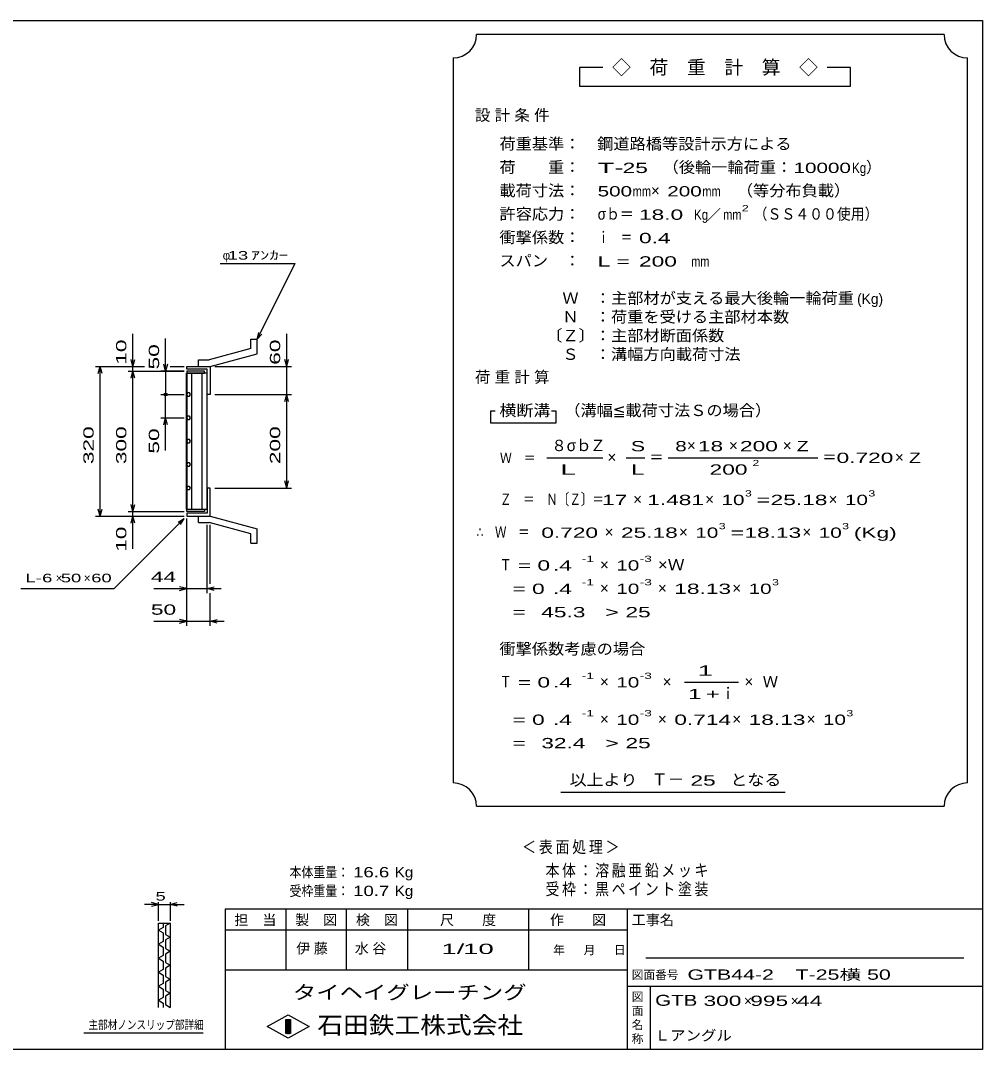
# Model space of a CAD drawing. Units: millimetres, scale not verified. Extents: x -1820 to 1731, y -1282 to 1054.
# Drawn here: x -326 to 1731, y -1146 to 1054 of the extents above; entities that cross this region are included whole.
import ezdxf
from ezdxf.enums import TextEntityAlignment as Align

# ---------------------------------------------------------------- set-up
doc = ezdxf.new("R2010")
doc.units = ezdxf.units.MM
doc.header["$LTSCALE"] = 10
for name, color, linetype, lineweight in [('0_2', 150, 'Continuous', 25), ('16', 3, 'Continuous', 25), ('19', 6, 'Continuous', 25), ('22', 4, 'Continuous', 25), ('24', 2, 'Continuous', 25), ('32', 4, 'Continuous', 25)]:
    doc.layers.add(name, color=color, linetype=linetype, lineweight=lineweight)
doc.styles.add('ベクトル', font='')
doc.styles.get('ベクトル').set_extended_font_data('ベクトル')

msp = doc.modelspace()

# ---------------------------------------------------------------- linework, layer by layer
at = {"layer": '0_2'}
for p, q in [((-1729, 1053.5), (1731, 1053.5)), ((1731, 1053.5), (1731, -1146.5)), ((1731, -846.5), (111, -846.5)), ((111, -846.5), (111, -1146.5)), ((241, -846.5), (241, -976.5)), ((371, -976.5), (371, -846.5)), ((501, -846.5), (501, -976.5)), ((761, -976.5), (761, -846.5)), ((971, -846.5), (971, -1146.5)), ((971, -891.5), (111, -891.5)), ((1691, -951.5), (1011, -951.5)), ((111, -976.5), (971, -976.5)), ((971, -1011.5), (1731, -1011.5)), ((1021, -1146.5), (1021, -1011.5)), ((201, -1097.5), (246, -1072.5)), ((246, -1072.5), (291, -1097.5)), ((246, -1122.5), (201, -1097.5)), ((241, -1082.5), (251, -1082.5)), ((241, -1112.5), (241, -1082.5)), ((241, -1082.5), (243, -1082.5)), ((243, -1082.5), (243, -1112.5)), ((245, -1112.5), (245, -1082.5)), ((245, -1082.5), (247, -1082.5)), ((291, -1097.5), (246, -1122.5)), ((247, -1082.5), (247, -1112.5)), ((249, -1112.5), (249, -1082.5)), ((249, -1082.5), (251, -1082.5)), ((251, -1082.5), (251, -1112.5)), ((251, -1082.5), (251, -1112.5)), ((251, -1112.5), (241, -1112.5)), ((243, -1112.5), (245, -1112.5)), ((247, -1112.5), (249, -1112.5)), ((1731, -1146.5), (-1729, -1146.5))]:
    msp.add_line(p, q, dxfattribs=at)
at = {"layer": '16'}
for p, q in [((28.3, 8.5), (28.3, 299.5)), ((28.3, 299.5), (29, 299.5)), ((67, 304), (29, 304)), ((29, 304), (29, 299.5)), ((29, 299.5), (67, 299.5)), ((29, 299.5), (29, 8.5)), ((73, 299.5), (29, 299.5)), ((39.5, 299.5), (39.5, 8.5)), ((62.5, 8.5), (62.5, 299.5)), ((67, 299.5), (67, 304)), ((73, 8.5), (73, 299.5)), ((31, 257.4), (29, 254)), ((29, 254), (31, 250.5)), ((35, 257.5), (31, 257.4)), ((31, 250.5), (35, 250.6)), ((37, 254), (35, 257.5)), ((35, 250.6), (37, 254)), ((31, 207.4), (29, 204)), ((29, 204), (31, 200.5)), ((35, 207.5), (31, 207.4)), ((31, 200.5), (35, 200.6)), ((37, 204), (35, 207.5)), ((35, 200.6), (37, 204)), ((31, 157.4), (29, 154)), ((35, 157.5), (31, 157.4)), ((37, 154), (35, 157.5)), ((35, 150.6), (37, 154)), ((29, 154), (31, 150.5)), ((31, 150.5), (35, 150.6)), ((31, 107.5), (29, 104)), ((29, 104), (31, 100.5)), ((35, 107.5), (31, 107.5)), ((31, 100.5), (35, 100.5)), ((37, 104), (35, 107.5)), ((35, 100.5), (37, 104)), ((31, 57.5), (29, 54)), ((29, 54), (31, 50.5)), ((35, 57.5), (31, 57.5)), ((31, 50.5), (35, 50.5)), ((37, 54), (35, 57.5)), ((35, 50.5), (37, 54)), ((29, 8.5), (28.3, 8.5)), ((29, 8.5), (67, 8.5)), ((29, 4), (29, 8.5)), ((29, 8.5), (73, 8.5)), ((67, 4), (29, 4)), ((67, 8.5), (67, 4))]:
    msp.add_line(p, q, dxfattribs=at)
at = {"layer": '19'}
for p, q in [((166, 352), (77, 328)), ((166, 372), (180, 372)), ((166, 352), (166, 372)), ((180, 341), (180, 372)), ((79, 314), (180, 341)), ((29, 308), (29, 314)), ((29, 314), (78, 314)), ((73, 308), (29, 308)), ((54, 328), (77, 328)), ((54, 314), (54, 328)), ((54, 314), (79, 314)), ((73, 254), (73, 308)), ((78, 314), (79, 313)), ((79, 313), (79, 254)), ((79, 254), (73, 254)), ((79, 54), (73, 54)), ((73, 54), (73, 0)), ((79, -5), (79, 54)), ((29, 0), (29, -6)), ((73, 0), (29, 0)), ((29, -6), (78, -6)), ((54, -6), (79, -6)), ((54, -20), (54, -6)), ((54, -20), (77, -20)), ((166, -44), (77, -20)), ((78, -6), (79, -5)), ((79, -6), (180, -33)), ((166, -64), (166, -44)), ((180, -64), (180, -33)), ((166, -64), (180, -64))]:
    msp.add_line(p, q, dxfattribs=at)
at = {"layer": '22'}
for p, q in [((101, 534), (261, 534)), ((180, 372), (261, 534)), ((-86, 314), (-86, 384)), ((-16, 304), (-16, 374)), ((180, 372), (183, 386.6)), ((180, 372), (190, 383)), ((243, 314), (243, 384)), ((-166, 314), (-61, 314)), ((-160, 299), (-156, 314)), ((-152, 299), (-156, 314)), ((-156, -6), (-156, 314)), ((-96, 314), (-61, 314)), ((-86, 314), (-90, 329)), ((-86, 314), (-82, 329)), ((-86, 304), (-86, 314)), ((-16, 304), (-20, 319)), ((-12, 319), (-16, 304)), ((-6, 314), (24, 314)), ((-6, 314), (24, 314)), ((89, 314), (253, 314)), ((243, 314), (239, 329)), ((243, 314), (247, 329)), ((243, 254), (243, 314)), ((-96, 304), (24, 304)), ((-90, 289), (-86, 304)), ((-82, 289), (-86, 304)), ((-86, 4), (-86, 304)), ((24, 304), (-26, 304)), ((-16, 304), (-16, 254)), ((-26, 254), (24, 254)), ((-16, 204), (-16, 254)), ((89, 254), (253, 254)), ((239, 239), (243, 254)), ((247, 239), (243, 254)), ((243, 54), (243, 254)), ((-26, 204), (24, 204)), ((-20, 189), (-16, 204)), ((-12, 189), (-16, 204)), ((-16, 134), (-16, 204)), ((243, 54), (239, 69)), ((243, 54), (247, 69)), ((89, 54), (253, 54)), ((-156, -6), (-160, 9)), ((-156, -6), (-152, 9)), ((-96, 4), (24, 4)), ((-86, 4), (-90, 19)), ((-86, 4), (-82, 19)), ((-86, -6), (-86, 4)), ((-166, -6), (24, -6)), ((-126, -161), (24, -11)), ((-96, -6), (24, -6)), ((-90, -21), (-86, -6)), ((-82, -21), (-86, -6)), ((-86, -76), (-86, -6)), ((11, -19), (24, -11)), ((16, -24), (24, -11)), ((29, -171), (29, -11)), ((29, -241), (29, -11)), ((73, -171), (73, -25)), ((79, -151), (79, -25)), ((-326, -161), (-126, -161)), ((-41, -161), (29, -161)), ((29, -161), (14, -157)), ((14, -165), (29, -161)), ((29, -161), (73, -161)), ((73, -161), (88, -157)), ((88, -165), (73, -161)), ((73, -161), (103, -161)), ((79, -241), (79, -171)), ((-41, -231), (29, -231)), ((29, -231), (14, -227)), ((14, -235), (29, -231)), ((29, -231), (79, -231)), ((79, -231), (94, -227)), ((94, -235), (79, -231)), ((79, -231), (109, -231))]:
    msp.add_line(p, q, dxfattribs=at)
msp.add_circle((-16, 254), 3, dxfattribs=at)
at = {"layer": '24', "color": 4}
for p, q in [((1649, 1023.5), (649, 1023.5)), ((599, 973.5), (599, -576.5)), ((1699, -576.5), (1699, 973.5)), ((919, 953.5), (869, 953.5)), ((869, 953.5), (869, 913.5)), ((1449, 953.5), (1399, 953.5)), ((1449, 913.5), (1449, 953.5)), ((869, 913.5), (1449, 913.5)), ((689, 218.5), (679, 218.5)), ((679, 218.5), (679, 193.5)), ((819, 218.5), (809, 218.5)), ((819, 193.5), (819, 218.5)), ((679, 193.5), (819, 193.5)), ((799, 118.5), (919, 118.5)), ((969, 118.5), (1009, 118.5)), ((1059, 118.5), (1379, 118.5)), ((1094, -361.5), (1209, -361.5)), ((829, -596.5), (1309, -596.5)), ((649, -626.5), (1649, -626.5))]:
    msp.add_line(p, q, dxfattribs=at)
for centre, start, end in [((599, 1023.5), 270, 0), ((1699, 1023.5), 180, 270), ((599, -626.5), 0, 90), ((1699, -626.5), 90, 180)]:
    msp.add_arc(centre, 50, start, end, dxfattribs=at)
at = {"layer": '32'}
for p, q in [((-31, -836.5), (-46, -832.5)), ((-31, -871.5), (-31, -831.5)), ((-6, -831.5), (-6, -871.5)), ((-6, -836.5), (9, -832.5)), ((-31, -836.5), (-61, -836.5)), ((-46, -840.5), (-31, -836.5)), ((-31, -836.5), (-6, -836.5)), ((9, -840.5), (-6, -836.5)), ((-6, -836.5), (24, -836.5)), ((-31, -876.5), (-6, -876.5)), ((-31, -1056.5), (-31, -876.5)), ((-21, -876.5), (-21, -885.5)), ((-6, -876.5), (-16, -882.5)), ((-6, -876.5), (-6, -1056.5)), ((-21, -885.5), (-31, -891.5)), ((-31, -891.5), (-21, -897.5)), ((-21, -897.5), (-21, -915.5)), ((-16, -882.5), (-16, -900.5)), ((-16, -900.5), (-6, -906.5)), ((-21, -915.5), (-31, -921.5)), ((-31, -921.5), (-21, -927.5)), ((-6, -906.5), (-16, -912.5)), ((-16, -912.5), (-16, -930.5)), ((-21, -945.5), (-31, -951.5)), ((-21, -927.5), (-21, -945.5)), ((-16, -930.5), (-6, -936.5)), ((-6, -936.5), (-16, -942.5)), ((-16, -942.5), (-16, -960.5)), ((-31, -951.5), (-21, -957.5)), ((-21, -957.5), (-21, -975.5)), ((-16, -960.5), (-6, -966.5)), ((-6, -966.5), (-16, -972.5)), ((-21, -975.5), (-31, -981.5)), ((-31, -981.5), (-21, -987.5)), ((-21, -987.5), (-21, -1005.5)), ((-16, -972.5), (-16, -990.5)), ((-21, -1005.5), (-31, -1011.5)), ((-31, -1011.5), (-21, -1017.5)), ((-16, -990.5), (-6, -996.5)), ((-6, -996.5), (-16, -1002.5)), ((-16, -1002.5), (-16, -1020.5)), ((-21, -1017.5), (-21, -1035.5)), ((-16, -1020.5), (-6, -1026.5)), ((-6, -1026.5), (-16, -1032.5)), ((-16, -1032.5), (-16, -1050.5)), ((-21, -1035.5), (-31, -1041.5)), ((-31, -1041.5), (-21, -1047.5)), ((-21, -1047.5), (-21, -1056.5)), ((-16, -1050.5), (-6, -1056.5)), ((64, -1111.5), (-191, -1111.5))]:
    msp.add_line(p, q, dxfattribs=at)

# ---------------------------------------------------------------- texts
at = {"layer": '0_2', "style": 'ベクトル'}
for s, height, p in [('担\u3000当', 21.99, (131, -869.5)), ('製\u3000図', 21.99, (261, -869.5)), ('検\u3000図', 21.99, (391, -869.5)), ('尺\u3000\u3000度', 21.99, (571, -869.5)), ('作\u3000\u3000図', 21.99, (806, -869.5)), ('工事名', 21.99, (981, -869.5)), ('年', 18.3, (813, -934)), ('月', 18.3, (878, -934)), ('日', 18.3, (943, -934)), ('図面番号', 18.33, (981, -987)), ('図', 18.3, (981, -1034)), ('面', 18.3, (981, -1064)), ('名', 18.3, (981, -1094)), ('称', 18.3, (981, -1124))]:
    msp.add_text(s, height=height, dxfattribs=at).set_placement(p, align=Align.MIDDLE_LEFT)
at = {"layer": '0_2', "color": 222, "style": 'ベクトル'}
for s, height, width, p in [('タイヘイグレーチング', 29.33, 1.25, (256, -1024.5)), ('石田鉄工株式会社', 36.66, 1.1, (308.5, -1094.5))]:
    msp.add_text(s, height=height, dxfattribs=dict(at, width=width)).set_placement(p, align=Align.MIDDLE_LEFT)
at = {"layer": '22', "color": 2, "style": 'ベクトル'}
for s, height, p in [('φ', 18.3, (106, 551.5)), ('×', 18.3, (-251, -138.5)), ('×', 18.3, (-191, -138.5)), ('×', 22, (1221, -1042.5)), ('×', 22, (1321, -1042.5))]:
    msp.add_text(s, height=height, dxfattribs=at).set_placement(p, align=Align.MIDDLE_LEFT)
for s, height, width, p in [(' 13 ', 18.33, 1.6, (106, 551.5)), ('ｱﾝｶｰ', 18.33, 1.6, (166, 551.5)), ('L-', 18.33, 1.6, (-316, -138.5)), (' 6 ', 18.33, 1.6, (-291, -138.5)), (' 50 ', 18.33, 1.6, (-251, -138.5)), (' 60 ', 18.33, 1.6, (-186, -138.5)), (' 44 ', 21.99, 1.65, (-61, -136)), (' 50 ', 21.99, 1.65, (-61, -206)), ('本体重量：', 21.99, 0.85, (249, -767.5)), (' 16.6', 21.99, 1.35, (374, -767.5)), ('Kg', 21.99, 1.1, (474, -767.5)), ('受枠重量：', 21.99, 0.85, (249, -807.5)), (' 10.7', 21.99, 1.35, (374, -807.5)), ('Kg', 21.99, 1.1, (474, -807.5)), ('1/', 21.99, 2, (574, -931.5)), (' 10 ', 21.99, 2, (604, -931.5)), ('GTB44-2\u3000T-25横 50                  ', 21.99, 1.55, (1100, -986.5)), ('GTB', 23.46, 1.4, (1031, -1041.5)), (' 300 ', 21.99, 1.65, (1121, -1042.5)), (' 995 ', 21.99, 1.65, (1221, -1042.5)), (' 44 ', 21.99, 1.65, (1321, -1042.5)), ('Ｌアングル', 21.99, 1.1, (1030, -1116.5))]:
    msp.add_text(s, height=height, dxfattribs=dict(at, width=width)).set_placement(p, align=Align.MIDDLE_LEFT)
at = {"layer": '22', "color": 2, "style": 'ベクトル', "width": 1.65}
for s, p in [(' 10 ', (-111, 304)), (' 50 ', (-41, 294)), (' 60 ', (218, 304)), (' 320 ', (-181, 91.5)), (' 300 ', (-111, 91.5)), (' 50 ', (-41, 114)), (' 200 ', (218, 91.5)), (' 10 ', (-111, -96))]:
    msp.add_text(s, height=21.99, rotation=90, dxfattribs=at).set_placement(p, align=Align.MIDDLE_LEFT)
at = {"layer": '22', "color": 2, "attachment_point": 4, "style": 'ベクトル'}
for s, insert, char_height in [('\\T1.2;\\W0.85;＜表面処理＞', (746.5, -715), 25.66), ('\\T1.19;\\W0.85;本体：溶融亜鉛メッキ', (796.5, -765), 25.66), ('\\T1.19;\\W0.85;受枠：黒ペイント塗装', (796.5, -805), 25.66), ('\\T1.25;伊藤\u3000', (263.5, -931.5), 21.99), ('\\T1.25;水谷\u3000', (388.5, -931.5), 21.99)]:
    msp.add_mtext(s, dxfattribs=dict(at, insert=insert, char_height=char_height))
at = {"layer": '24', "style": 'ベクトル'}
for s, height, p in [('◇\u3000荷\u3000重\u3000計\u3000算\u3000◇', 29.33, (939, 953.5)), ('）', 24.2, (1482, 740)), ('×', 24.2, (1022, 690)), ('／', 22, (1141.5, 638.5)), ('(Kg)', 21.99, (1463, 458.5)), ('８', 24.2, (809, 145)), ('σｂ', 24.19, (842, 145)), ('Ｚ', 24.2, (892, 145)), ('×', 24.2, (1099, 145)), ('×', 24.2, (1189, 145)), ('×', 24.2, (1304, 145)), ('×', 24.2, (929, 120)), ('×', 24.2, (1544, 120)), ('×', 24.2, (984, 30)), ('×', 24.2, (1138, 30)), ('×', 24.2, (1402, 30)), ('×', 24.2, (923, -40)), ('×', 24.2, (1082, -40)), ('×', 24.2, (1346, -40)), ('×', 24.2, (913, -110)), ('×', 24.2, (913, -160)), ('×', 24.2, (1037, -160)), ('×', 24.2, (1196, -160)), ('Ｗ', 24.2, (1261, -360)), ('×', 24.2, (913, -360)), ('×', 24.2, (1047, -360)), ('ｉ', 24.2, (1170.5, -385)), ('×', 24.2, (1222, -360)), ('×', 24.2, (913, -440)), ('×', 24.2, (1037, -440)), ('×', 24.2, (1196, -440)), ('×', 24.2, (1355, -440)), ('Ｔ－', 25.66, (1023, -569))]:
    msp.add_text(s, height=height, dxfattribs=at).set_placement(p, align=Align.MIDDLE_LEFT)
for s, height, width, p in [('荷重基準：\u3000', 24.19, 1.05, (698, 790)), ('鋼道路橋等設計示方による', 24.19, 1.05, (907, 790)), ('荷\u3000\u3000重：\u3000', 24.19, 1.05, (698, 740)), ('T-', 21.99, 2, (908, 738.5)), (' 25 ', 21.99, 1.65, (948, 738.5)), ('（後輪一輪荷重：', 24.19, 1.05, (1047, 740)), ('10000', 21.99, 1.5, (1327, 738.5)), ('Kg', 21.99, 0.85, (1452, 738.5)), ('載荷寸法：\u3000', 24.19, 1.05, (698, 690)), ('\u3000（等分布負載）', 24.19, 1.05, (1171, 690)), ('500', 21.99, 1.5, (908, 688.5)), ('mm', 21.99, 0.8, (983, 688.5)), ('200', 21.99, 1.5, (1057, 688.5)), ('mm', 21.99, 0.8, (1132, 688.5)), ('許容応力：\u3000', 24.19, 1.05, (698, 640)), ('σｂ＝', 24.19, 0.9, (908, 640)), (' 18.0', 21.99, 1.65, (983, 638.5)), ('Kg', 21.99, 0.85, (1114, 638.5)), ('mm', 21.99, 0.8, (1176.5, 638.5)), ('2', 13.2, 1.5, (1216.5, 652.5)), ('（ＳＳ４００使用）', 24.19, 0.9, (1241.5, 640)), ('衝撃係数：\u3000', 24.19, 1.05, (698, 590)), ('ｉ\u3000＝', 24.19, 0.75, (908, 590)), (' 0.4', 21.99, 1.65, (983, 588.5)), ('スパン\u3000：\u3000', 24.19, 1.05, (698, 540)), ('L =', 21.99, 1.65, (908, 538.5)), (' 200 ', 21.99, 1.65, (983, 538.5)), ('mm', 21.99, 0.8, (1108, 538.5)), ('\u3000Ｗ\u3000：主部材が支える最大後輪一輪荷重', 24.19, 1.05, (798, 460)), ('\u3000Ｎ\u3000：荷重を受ける主部材本数', 24.19, 1.05, (798, 420)), ('〔Ｚ〕：主部材断面係数', 24.19, 1.05, (798, 380)), ('\u3000Ｓ\u3000：溝幅方向載荷寸法', 24.19, 1.05, (798, 340)), ('横断溝', 24.19, 1.1, (698, 220)), ('\u3000（溝幅≦載荷寸法Ｓの場合）', 24.19, 1.05, (802, 220)), ('S', 22, 1.55, (979, 143.5)), ('8', 22, 1.5, (1074, 143.5)), (' 18 ', 21.99, 1.65, (1109, 143.5)), (' 200 ', 21.99, 1.65, (1199, 143.5)), ('Z', 22, 1.4, (1334, 143.5)), ('Ｗ\u3000＝', 21.99, 0.85, (699, 118.5)), ('＝', 24.2, 0.9, (1019, 120)), ('2', 13.2, 1.5, (1239, 107.5)), ('＝', 24.2, 0.9, (1389, 120)), ('0.720', 21.99, 1.65, (1419, 118.5)), ('Z', 22, 1.4, (1574, 118.5)), ('L', 22, 1.8, (979, 93.5)), (' 200 ', 21.99, 1.65, (1134, 93.5)), ('Ｚ\u3000＝\u3000Ｎ〔Ｚ〕＝', 24.19, 0.75, (699, 30)), ('3', 13.2, 1.5, (1223, 42.5)), ('3', 13.2, 1.5, (1487, 42.5)), (' 17 ', 21.99, 1.65, (904, 28.5)), ('1.481', 21.99, 1.65, (1014, 28.5)), ('10', 21.99, 1.5, (1173, 28.5)), ('=', 22, 1.7, (1248, 28.5)), ('25.18', 21.99, 1.65, (1278, 28.5)), ('10', 21.99, 1.5, (1437, 28.5)), ('3', 13.2, 1.5, (1167, -27.5)), ('3', 13.2, 1.5, (1431, -27.5)), ('∴\u3000Ｗ\u3000＝', 24.19, 0.75, (649, -40)), (' 0.720', 21.99, 1.65, (774, -41.5)), ('25.18', 21.99, 1.65, (958, -41.5)), ('10', 21.99, 1.5, (1117, -41.5)), ('=', 22, 1.7, (1192, -41.5)), ('18.13', 21.99, 1.65, (1222, -41.5)), ('10', 21.99, 1.5, (1381, -41.5)), ('(Kg)', 21.99, 1.65, (1456, -41.5)), ('Ｔ', 24.2, 0.75, (699, -110)), (' = 0', 21.99, 1.65, (724, -111.5)), (' .4 ', 21.99, 1.65, (799, -111.5)), ('-1', 13.2, 1.65, (874, -97.5)), ('10', 21.99, 1.5, (948, -111.5)), ('-3', 13.2, 1.65, (998, -97.5)), ('×Ｗ', 24.19, 1.1, (1037, -110)), ('  = 0', 21.99, 1.65, (699, -161.5)), (' .4 ', 21.99, 1.65, (799, -161.5)), ('-1', 13.2, 1.65, (874, -147.5)), ('10', 21.99, 1.5, (948, -161.5)), ('-3', 13.2, 1.65, (998, -147.5)), ('18.13', 21.99, 1.65, (1072, -161.5)), ('10', 21.99, 1.5, (1231, -161.5)), ('3', 13.2, 1.5, (1281, -147.5)), ('  =', 21.99, 1.65, (699, -211.5)), (' 45.3', 21.99, 1.65, (774, -211.5)), ('>', 22, 1.7, (924, -211.5)), (' 25 ', 21.99, 1.65, (954, -211.5)), ('衝撃係数考慮の場合', 24.19, 1.05, (698, -290)), ('Ｔ', 24.2, 0.75, (699, -360)), (' = 0', 21.99, 1.65, (724, -361.5)), (' .4 ', 21.99, 1.65, (799, -361.5)), ('-1', 13.2, 1.65, (874, -347.5)), ('10', 21.99, 1.5, (948, -361.5)), ('-3', 13.2, 1.65, (998, -347.5)), ('  = 0', 21.99, 1.65, (699, -441.5)), (' .4 ', 21.99, 1.65, (799, -441.5)), ('-1', 13.2, 1.65, (874, -427.5)), ('10', 21.99, 1.5, (948, -441.5)), ('-3', 13.2, 1.65, (998, -427.5)), ('0.714', 21.99, 1.65, (1072, -441.5)), ('18.13', 21.99, 1.65, (1231, -441.5)), ('10', 21.99, 1.5, (1390, -441.5)), ('3', 13.2, 1.5, (1440, -427.5)), (' 32.4', 21.99, 1.65, (774, -491.5)), ('>', 22, 1.7, (924, -491.5)), (' 25 ', 21.99, 1.65, (954, -491.5)), ('  =', 21.99, 1.65, (699, -491.5)), ('以上より\u3000', 24.19, 1.1, (848, -570)), (' 25 ', 21.99, 1.65, (1093, -571.5)), ('となる', 24.19, 1.1, (1192, -570))]:
    msp.add_text(s, height=height, dxfattribs=dict(at, width=width)).set_placement(p, align=Align.MIDDLE_LEFT)
at = {"layer": '24', "attachment_point": 4, "style": 'ベクトル'}
for s, insert, char_height in [('\\T1.28;設計条件', (645.5, 850), 24.19), ('\\T1.28;荷重計算', (645.5, 290), 24.19), ('\\T1.5;\\W2;\\~L\\~', (804, 93.5), 21.99), ('\\T1.25;\\W2;\\~1\\~', (1101.5, -336.5), 21.99), ('\\T1.33;\\W1.75;1+', (1101.5, -386.5), 21.99)]:
    msp.add_mtext(s, dxfattribs=dict(at, insert=insert, char_height=char_height))
at = {"layer": '32', "color": 2, "style": 'ベクトル'}
for s, width, p in [(' 5 ', 1.6, (-48.5, -819)), ('主部材ノンスリップ部詳細', 0.8, (-181, -1094))]:
    msp.add_text(s, height=18.33, dxfattribs=dict(at, width=width)).set_placement(p, align=Align.MIDDLE_LEFT)

doc.saveas('drawing.dxf')
